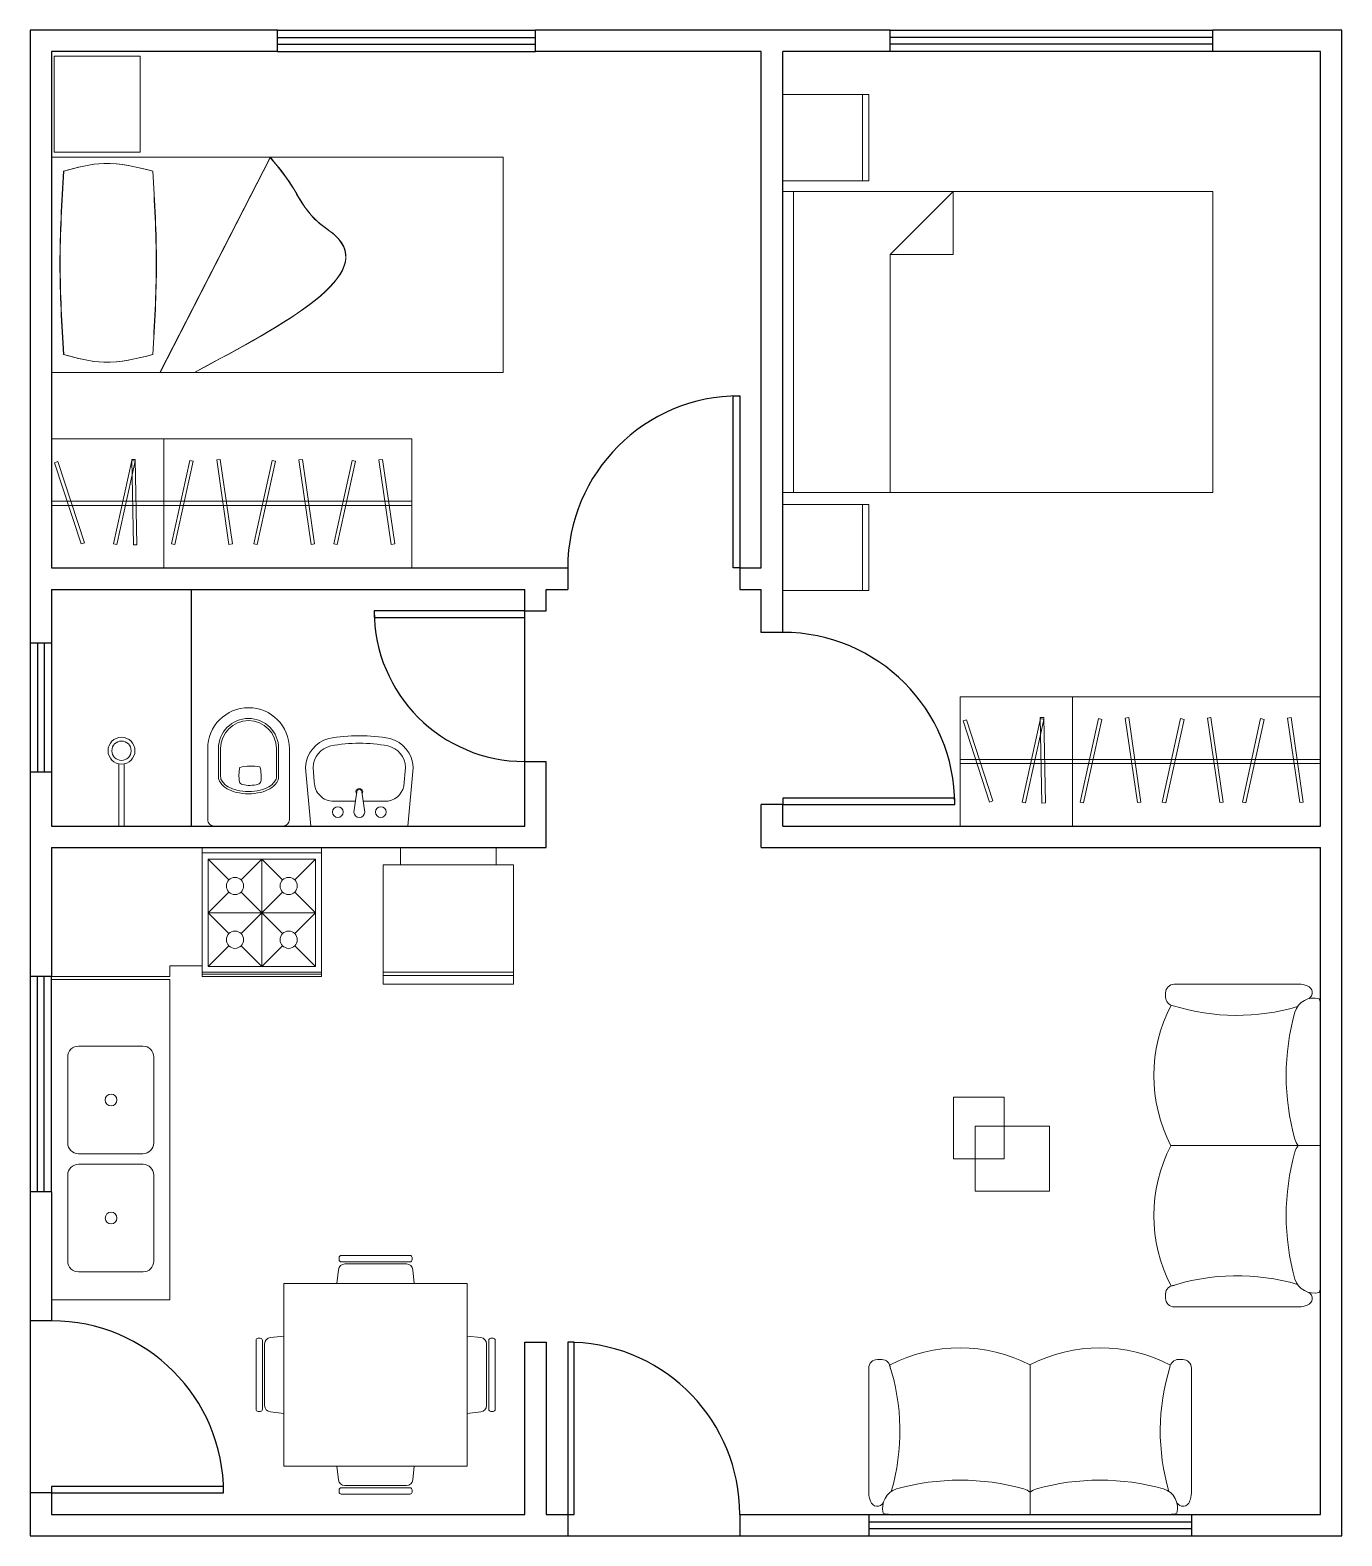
# Model space of a CAD drawing. Header units: centimetres. Extents: x 3500 to 4110, y 384 to 1084.
import ezdxf

# ---------------------------------------------------------------- set-up
doc = ezdxf.new("R2010")
doc.units = ezdxf.units.CM
doc.layers.add('blocos', color=40, linetype='Continuous', lineweight=15)

# ---------------------------------------------------------------- blocks, each defined once
blk = doc.blocks.new('sofá1')
at = {"layer": 'blocos'}
for p, q in [((-71, 72), (-69, 72)), ((71, 72), (69, 72)), ((-75, 10), (-75, 68)), ((0, 0), (0, 69.51)), ((75, 10), (75, 68)), ((0, 0), (-65, 0)), ((65, 0), (0, 0))]:
    blk.add_line(p, q, dxfattribs=at)
for centre, radius, start, end in [((-32.58, 6.72), 70.72, 62.61664, 117.38336), ((32.47, 6.72), 70.72, 62.39185, 117.38336), ((-71, 68), 4, 90, 180), ((-69, 68), 4, 0, 90), ((69, 68), 4, 90, 173.46675), ((71, 68), 4, 0, 90), ((-160.37, 38.81), 99.85, 343.59388, 18.1629), ((160.37, 38.81), 99.85, 162.72752, 196.40612), ((-32.5, -93.48), 109.4, 74.31816, 105.68184), ((32.5, -93.48), 109.4, 74.31816, 105.68184), ((-65, 10), 10, 180, 202.88607), ((-59.28, 2.96), 9.31, 107.4613, 194.9731), ((-5.72, 2.96), 9.31, 52.06969, 72.5387), ((5.72, 2.96), 9.31, 107.4613, 127.93031), ((59.28, 2.96), 9.31, 345.0269, 72.5387), ((65, 10), 10, 337.11393, 0), ((-71.09, 7.03), 3.26, 196.45825, 330.78162), ((-65, 10), 10, 250.89983, 270), ((65, 10), 10, 270, 289.10017), ((71.09, 7.03), 3.26, 209.21838, 343.54175)]:
    blk.add_arc(centre, radius, start, end, dxfattribs=at)
blk = doc.blocks.new('mesacanto')
at = {"layer": 'blocos', "ltscale": 0.5}
for p, q in [((-44.6, 43.72), (-21.04, 43.72)), ((-44.6, 15.13), (-44.6, 43.72)), ((-21.04, 43.72), (-21.04, 15.13)), ((-34.5, 30.27), (0, 30.27)), ((-34.5, 0), (-34.5, 30.27)), ((0, 30.27), (0, 0)), ((-21.04, 15.13), (-44.6, 15.13)), ((0, 0), (-34.5, 0))]:
    blk.add_line(p, q, dxfattribs=at)
blk = doc.blocks.new('fogão')
at = {"layer": 'blocos'}
for p, q in [((0, 27.75), (0, -27.75)), ((0, 27.75), (60, 27.75)), ((2.5, 27.75), (2.5, -27.75)), ((5.36, 25), (15.03, 15.33)), ((5.36, 25), (55.36, 25)), ((5.36, 25), (5.36, -25)), ((20.69, 15.33), (30.36, 25)), ((30.36, 25), (40.03, 15.33)), ((30.36, 25), (30.36, -25)), ((45.69, 15.33), (55.36, 25)), ((55.36, 25), (55.36, -25)), ((57.86, 27.75), (57.86, -27.75)), ((58.86, 27.75), (58.86, -27.75)), ((60, 27.75), (60, -27.75)), ((5.36, 0), (15.03, 9.67)), ((20.69, -9.67), (40.03, 9.67)), ((20.69, 9.67), (40.03, -9.67)), ((45.69, 9.67), (55.36, 0)), ((15.03, -9.67), (5.36, 0)), ((5.36, 0), (55.36, 0)), ((55.36, 0), (45.69, -9.67)), ((5.36, -25), (15.03, -15.33)), ((30.36, -25), (20.69, -15.33)), ((40.03, -15.33), (30.36, -25)), ((45.69, -15.33), (55.36, -25)), ((0, -27.75), (60, -27.75)), ((5.36, -25), (55.36, -25))]:
    blk.add_line(p, q, dxfattribs=at)
for centre in [(17.86, 12.5), (42.86, 12.5), (17.86, -12.5), (42.86, -12.5)]:
    blk.add_circle(centre, 4, dxfattribs=at)
blk = doc.blocks.new('camacasal')
at = {"layer": 'blocos'}
for p, q in [((0, 75), (0, 115)), ((0, 115), (40, 115)), ((37, 115), (37, 75)), ((40, 115), (40, 75)), ((0, 75), (40, 75)), ((0, 70), (200, 70)), ((0, -70), (0, 70)), ((5, -70), (5, 70)), ((50, 40.74), (79.26, 70)), ((79.26, 70), (79.26, 40.74)), ((200, 70), (200, -70)), ((50, -70), (50, 40.74)), ((50, 40.74), (79.26, 40.74)), ((200, -70), (0, -70)), ((0, -75.48), (40, -75.48)), ((0, -115.48), (0, -75.48)), ((37, -75.48), (37, -115.48)), ((40, -75.48), (40, -115.48)), ((0, -115.48), (40, -115.48))]:
    blk.add_line(p, q, dxfattribs=at)
blk = doc.blocks.new('roupeiro1')
at = {"layer": 'blocos'}
for p, q in [((115.31, 60), (-52.19, 60)), ((-52.19, 60), (-52.19, 0)), ((0, 60), (0, 0)), ((115.31, 0), (115.31, 60)), ((-50.84, 48.91), (-49.29, 49.42)), ((-49.29, 49.42), (-36.95, 11.68)), ((-23.41, 11.16), (-14.9, 49.94)), ((-13.3, 49.59), (-21.81, 10.81)), ((-14.95, 50.4), (-13.31, 50.43)), ((-14.15, 10.7), (-14.95, 50.4)), ((-14.9, 49.94), (-13.3, 49.59)), ((-13.31, 50.43), (-12.51, 10.73)), ((3.57, 11.16), (12.09, 49.94)), ((13.68, 49.59), (5.17, 10.81)), ((12.09, 49.94), (13.68, 49.59)), ((24.6, 50.2), (26.22, 50.43)), ((30.28, 10.9), (24.6, 50.2)), ((26.22, 50.43), (31.89, 11.13)), ((41.79, 11.16), (50.3, 49.94)), ((51.89, 49.59), (43.38, 10.81)), ((50.3, 49.94), (51.89, 49.59)), ((62.81, 50.2), (64.43, 50.43)), ((68.49, 10.9), (62.81, 50.2)), ((64.43, 50.43), (70.11, 11.13)), ((79.02, 11.16), (87.53, 49.94)), ((89.13, 49.59), (80.62, 10.81)), ((87.53, 49.94), (89.13, 49.59)), ((100.04, 50.2), (101.66, 50.43)), ((105.72, 10.9), (100.04, 50.2)), ((101.66, 50.43), (107.34, 11.13)), ((-38.51, 11.17), (-50.84, 48.91)), ((-52.19, 31), (115.31, 31)), ((-52.19, 29), (115.31, 29)), ((-36.95, 11.68), (-38.51, 11.17)), ((-21.81, 10.81), (-23.41, 11.16)), ((-12.51, 10.73), (-14.15, 10.7)), ((5.17, 10.81), (3.57, 11.16)), ((31.89, 11.13), (30.28, 10.9)), ((43.38, 10.81), (41.79, 11.16)), ((70.11, 11.13), (68.49, 10.9)), ((80.62, 10.81), (79.02, 11.16)), ((107.34, 11.13), (105.72, 10.9)), ((-52.19, 0), (115.31, 0))]:
    blk.add_line(p, q, dxfattribs=at)
blk = doc.blocks.new('cama_solt')
at = {"layer": 'blocos'}
for p, q in [((-50, -210), (-50, 0)), ((-50, 0), (50, 0)), ((50, 0), (50, -210)), ((52.31, -1.24), (52.31, -41.24)), ((97.05, -1.24), (52.31, -1.24)), ((97.05, -41.24), (97.05, -1.24)), ((52.31, -41.24), (97.05, -41.24)), ((50, -210), (-50, -210))]:
    blk.add_line(p, q, dxfattribs=at)
at = {"layer": 'blocos', "linetype": 'Continuous', "ltscale": 100}
for p, q in [((-50.02, -50.39), (49.98, -101.66)), ((-50, -50.5), (50, -101.77))]:
    blk.add_line(p, q, dxfattribs=at)
at = {"layer": 'blocos', "ltscale": 100}
for points in [[(-41.74, -5.51), (-45.3, -24.35), (-41.74, -47.01)], [(-41.72, -5.62), (-45.27, -24.46), (-41.72, -47.12)], [(43.59, -5.51), (0.36, -3.87), (-41.74, -5.51)], [(43.61, -5.62), (0.39, -3.98), (-41.72, -5.62)], [(43.59, -5.51), (47.14, -24.35), (43.59, -47.01)], [(43.61, -5.62), (47.17, -24.46), (43.61, -47.12)], [(43.59, -47.01), (0.36, -48.65), (-41.74, -47.01)], [(43.61, -47.12), (0.39, -48.76), (-41.72, -47.12)]]:
    blk.add_spline(points, degree=3, dxfattribs=at)
at = {"layer": 'blocos', "linetype": 'Continuous', "ltscale": 100}
for points in [[(49.98, -101.66), (37.01, -111.46), (21.31, -122.31), (13.76, -131.66), (-50.02, -66.37)], [(50, -101.77), (37.04, -111.57), (21.33, -122.42), (13.78, -131.77), (-50, -66.49)]]:
    blk.add_spline(points, degree=3, dxfattribs=at)
blk = doc.blocks.new('bide')
at = {"layer": 'blocos'}
for p, q in [((-36, 19), (-3, 19)), ((0, 16), (0, -16)), ((-23, 14), (-36, 14)), ((-23, 13), (-36, 13)), ((-23, -13), (-36, -13)), ((-23, -14), (-36, -14)), ((-36, -19), (-3, -19))]:
    blk.add_line(p, q, dxfattribs=at)
for centre, radius, start, end in [((-36, 0), 19, 90, 270), ((-3, 16), 3, 0, 90), ((-36, 0), 14, 90, 270), ((-36, 0), 13, 90, 270), ((-23, 9.25), 4.75, 54.06263, 90), ((-23, 9.25), 3.75, 54.06263, 90), ((-26.19, 4.84), 9.19, 29.74488, 54.06263), ((-26.19, 4.84), 10.19, 29.74488, 54.06263), ((-31.31, 1.92), 15.08, 13.31647, 29.74488), ((-31.31, 1.92), 16.08, 13.31647, 29.74488), ((-2.44, 1.12), 25.39, 170.48103, 191.89756), ((-22.74, -13.69), 19.59, 83.89132, 104.02168), ((-21.24, 4.05), 1.84, 13.60038, 71.3149), ((-33.95, 0.3), 15.09, 2.00251, 16.08859), ((-33.96, 0.82), 15.09, 345.94213, 0.02821), ((-39.42, 0), 23.42, 0, 13.31647), ((-39.42, 0), 23.42, 346.68353, 0), ((-39.42, 0), 24.42, 0, 13.31647), ((-23.66, 15.09), 19.55, 259.30392, 279.36523), ((-21.13, -2.48), 1.84, 290.71582, 348.43034), ((-31.31, -1.92), 15.08, 330.25512, 346.68353), ((-31.31, -1.92), 16.08, 330.25512, 346.68353), ((-39.42, 0), 24.42, 346.68353, 0), ((-23, -9.25), 3.75, 270, 305.93737), ((-23, -9.25), 4.75, 270, 305.93737), ((-26.19, -4.84), 9.19, 305.93737, 330.25512), ((-26.19, -4.84), 10.19, 305.93737, 330.25512), ((-3, -16), 3, 270, 0)]:
    blk.add_arc(centre, radius, start, end, dxfattribs=at)
blk = doc.blocks.new('chuveiro')
at = {"layer": 'blocos'}
for p, q in [((-1.25, 0), (-1.25, 28.88)), ((1.25, 0), (1.25, 28.88)), ((-1.25, 0), (1.25, 0))]:
    blk.add_line(p, q, dxfattribs=at)
for radius in [6.25, 4.5]:
    blk.add_circle((0, 35), radius, dxfattribs=at)
blk = doc.blocks.new('pia')
at = {"layer": 'blocos'}
for p, q in [((27, 25), (0, 22.5)), ((0, 22.5), (0, -22.5)), ((27.16, 21.5), (20.5, 20.92)), ((27.29, 25), (27, 25)), ((27.23, 21.5), (27.16, 21.5)), ((11.5, 11.92), (11.5, 1.78)), ((6.5, 2.5), (15.88, 1.15)), ((15.88, -1.15), (6.5, -2.5)), ((11.5, -1.78), (11.5, -11.92)), ((18.53, -20.7), (27.16, -21.5)), ((0, -22.5), (27, -25)), ((27, -25), (27.29, -25)), ((27.16, -21.5), (27.23, -21.5))]:
    blk.add_line(p, q, dxfattribs=at)
for centre in [(6.5, 10), (6.5, -10)]:
    blk.add_circle(centre, 2.5, dxfattribs=at)
for centre, radius, start, end in [((26.85, 10.8), 10.7, 12.95977, 87.96836), ((26.85, 10.8), 14.2, 13.85327, 88.23636), ((20.5, 11.92), 9, 90, 180), ((-32.36, 0.07), 74.36, 359.946, 10.95665), ((-33.85, 0), 72.35, 0, 10.51515), ((6.5, 0), 2.5, 90, 270), ((15.88, 0), 1.57, 234.97968, 125.02032), ((15.88, 0), 1.15, 270, 90), ((-33.85, 0), 72.35, 349.48485, 360), ((-32.36, -0.07), 74.36, 349.04335, 0.054), ((20.5, -11.92), 9, 180, 257.36664), ((26.85, -10.8), 10.7, 272.03164, 347.04023), ((26.85, -10.8), 14.2, 271.76364, 346.14673)]:
    blk.add_arc(centre, radius, start, end, dxfattribs=at)
blk = doc.blocks.new('pia_coz')
at = {"layer": 'blocos', "ltscale": 100}
for p, q in [((-70.05, 35.67), (-70.05, 90.67)), ((-70.05, 90.67), (-0.05, 90.67)), ((-0.05, 30.67), (-0.05, 90.67)), ((-55.05, 35.67), (-70.05, 35.67)), ((-55.05, 35.67), (-55.05, 30.67)), ((-55.05, 30.67), (-0.05, 30.67))]:
    blk.add_line(p, q, dxfattribs=at)
at = {"layer": 'blocos'}
for p, q in [((-55, 29.37), (-55, -119.65)), ((0, 29.37), (-55, 29.37)), ((0, -119.65), (0, 29.37)), ((-47.5, -46.66), (-47.5, -6.66)), ((-42.5, -1.66), (-12.5, -1.66)), ((-7.5, -6.66), (-7.5, -46.66)), ((-12.5, -51.66), (-42.5, -51.66)), ((-47.5, -61.6), (-47.5, -101.6)), ((-12.5, -56.6), (-42.5, -56.6)), ((-7.5, -101.6), (-7.5, -61.6)), ((-42.5, -106.6), (-12.5, -106.6)), ((-55, -119.65), (0, -119.65))]:
    blk.add_line(p, q, dxfattribs=at)
for centre in [(-27.66, -26.66), (-27.66, -81.6)]:
    blk.add_circle(centre, 2.74, dxfattribs=at)
for centre, start, end in [((-42.5, -6.66), 90, 180), ((-12.5, -6.66), 360, 90), ((-42.5, -46.66), 180, 270), ((-12.5, -46.66), 270, 0), ((-42.5, -61.6), 90, 180), ((-12.5, -61.6), 360, 90), ((-42.5, -101.6), 180, 270), ((-12.5, -101.6), 270, 0)]:
    blk.add_arc(centre, 5, start, end, dxfattribs=at)
blk = doc.blocks.new('mesa')
at = {"layer": 'blocos'}
for p, q in [((-14.09, 56.67), (-14.09, 57.67)), ((-13.09, 58.67), (18.91, 58.67)), ((19.91, 57.67), (19.91, 56.67)), ((-14.38, 51.99), (-15.07, 45.67)), ((18.91, 55.67), (-13.09, 55.67)), ((17.22, 54.67), (-11.4, 54.67)), ((20.9, 45.67), (20.2, 51.99)), ((45.52, 45.67), (-39.7, 45.67)), ((-39.7, 45.67), (-39.7, -39.33)), ((45.52, -39.33), (45.52, 45.67)), ((-46.02, 20.46), (-39.7, 21.15)), ((51.85, 20.46), (45.52, 21.15)), ((-52.7, 19.17), (-52.7, -12.83)), ((-50.7, 20.17), (-51.7, 20.17)), ((-49.7, -12.83), (-49.7, 19.17)), ((-48.7, -11.14), (-48.7, 17.48)), ((54.52, -11.14), (54.52, 17.48)), ((55.52, -12.83), (55.52, 19.17)), ((56.52, 20.17), (57.52, 20.17)), ((58.52, 19.17), (58.52, -12.83)), ((-51.7, -13.83), (-50.7, -13.83)), ((57.52, -13.83), (56.52, -13.83)), ((-39.7, -14.81), (-46.02, -14.12)), ((45.52, -14.81), (51.85, -14.12)), ((-39.7, -39.33), (45.52, -39.33)), ((-14.38, -45.66), (-15.07, -39.33)), ((20.9, -39.33), (20.2, -45.66)), ((17.22, -48.33), (-11.4, -48.33)), ((-14.09, -50.33), (-14.09, -51.33)), ((18.91, -49.33), (-13.09, -49.33)), ((-13.09, -52.33), (18.91, -52.33)), ((19.91, -51.33), (19.91, -50.33))]:
    blk.add_line(p, q, dxfattribs=at)
for centre, radius, start, end in [((-13.09, 57.67), 1, 90, 180), ((-13.09, 56.67), 1, 180, 270), ((18.91, 57.67), 1, 360, 90), ((18.91, 56.67), 1, 270, 0), ((-11.4, 51.67), 3, 90, 173.77277), ((17.22, 51.67), 3, 6.22723, 90), ((-51.7, 19.17), 1, 90, 180), ((-50.7, 19.17), 1, 0, 90), ((-45.7, 17.48), 3, 96.22723, 180), ((51.52, 17.48), 3, 360, 83.77277), ((56.52, 19.17), 1, 90, 180), ((57.52, 19.17), 1, 0, 90), ((-51.7, -12.83), 1, 180, 270), ((-50.7, -12.83), 1, 270, 360), ((-45.7, -11.14), 3, 180, 263.77277), ((51.52, -11.14), 3, 276.22723, 0), ((56.52, -12.83), 1, 180, 270), ((57.52, -12.83), 1, 270, 0), ((-11.4, -45.33), 3, 186.22723, 270), ((17.22, -45.33), 3, 270, 353.77277), ((-13.09, -50.33), 1, 90, 180), ((-13.09, -51.33), 1, 180, 270), ((18.91, -50.33), 1, 360, 90), ((18.91, -51.33), 1, 270, 0)]:
    blk.add_arc(centre, radius, start, end, dxfattribs=at)
blk = doc.blocks.new('geladeira')
at = {"layer": 'blocos'}
for p, q in [((8, 30.3), (63.45, 30.3)), ((8, -30.3), (8, 30.3)), ((8, 22.3), (8, 30.3)), ((57.95, 30.3), (57.95, -30.3)), ((59.45, 30.3), (59.45, -30.3)), ((63.45, 30.3), (63.45, -30.3)), ((63.45, 30.3), (63.45, -30.3)), ((8, 22.3), (0, 22.3)), ((0, 22.3), (0, -22.3)), ((0, -22.3), (0, 22.3)), ((0, 22.3), (8, 22.3)), ((0, -22.3), (8, -22.3)), ((8, -22.3), (0, -22.3)), ((8, -30.3), (8, -22.3)), ((63.45, -30.3), (8, -30.3)), ((63.45, -30.3), (8, -30.3))]:
    blk.add_line(p, q, dxfattribs=at)
for points in [[(63.45, -30.3), (63.45, 30.3), (8, 30.3), (8, -30.3)], [(8, 30.3, 61.8), (8, -30.3, 61.8), (57.95, -30.3, 61.8), (57.95, 30.3, 61.8)], [(8, 22.3, 48), (0, 22.3, 48), (0, -22.3, 48), (8, -22.3, 48)]]:
    blk.add_3dface(points, dxfattribs=at)

msp = doc.modelspace()

# ---------------------------------------------------------------- linework, layer by layer
for p, q in [((3615.43, 1074.07), (3615.43, 1084.07)), ((3615.43, 1084.07), (3735.43, 1084.07)), ((3615.43, 1080.57), (3735.43, 1080.57)), ((3735.43, 1074.07), (3735.43, 1084.07)), ((3900.43, 1074.07), (3900.43, 1084.07)), ((3900.43, 1084.07), (4050.43, 1084.07)), ((4050.43, 1080.57), (3900.43, 1080.57)), ((4050.43, 1074.07), (4050.43, 1084.07)), ((3510.43, 1074.07), (3510.43, 834.07)), ((3615.43, 1074.07), (3510.43, 1074.07)), ((3615.43, 1077.57), (3735.43, 1077.57)), ((3615.43, 1074.07), (3735.43, 1074.07)), ((3840.43, 1074.07), (3735.43, 1074.07)), ((3840.43, 834.07), (3840.43, 1074.07)), ((3850.43, 804.07), (3850.43, 1074.07)), ((3900.43, 1074.07), (3850.43, 1074.07)), ((4050.43, 1077.57), (3900.43, 1077.57)), ((4050.43, 1074.07), (3900.43, 1074.07)), ((4100.43, 1074.07), (4050.43, 1074.07)), ((4100.43, 714.07), (4100.43, 1074.07)), ((3510.43, 834.07), (3750.43, 834.07)), ((3750.43, 834.07), (3750.43, 824.07)), ((3830.43, 834.07), (3830.43, 824.07)), ((3830.43, 834.07), (3840.43, 834.07)), ((3510.43, 824.07), (3730.43, 824.07)), ((3510.43, 824.07), (3510.43, 799.07)), ((3575.43, 714.07), (3575.43, 824.07)), ((3730.43, 714.07), (3730.43, 824.07)), ((3740.43, 824.07), (3750.43, 824.07)), ((3740.43, 814.07), (3740.43, 824.07)), ((3830.43, 824.07), (3840.43, 824.07)), ((3840.43, 804.07), (3840.43, 824.07)), ((3730.43, 814.07), (3740.43, 814.07)), ((3510.43, 799.07), (3500.43, 799.07)), ((3500.43, 799.07), (3500.43, 739.07)), ((3503.93, 799.07), (3503.93, 739.07)), ((3506.93, 799.07), (3506.93, 739.07)), ((3510.43, 799.07), (3510.43, 739.07)), ((3850.43, 804.07), (3840.43, 804.07)), ((3730.43, 744.07), (3740.43, 744.07)), ((3740.43, 704.07), (3740.43, 744.07)), ((3510.43, 739.07), (3500.43, 739.07)), ((3510.43, 739.07), (3510.43, 714.07)), ((3840.43, 704.07), (3840.43, 724.07)), ((3850.43, 724.07), (3840.43, 724.07)), ((3850.43, 714.07), (3850.43, 724.07)), ((3510.43, 714.07), (3730.43, 714.07)), ((3850.43, 714.07), (4100.43, 714.07)), ((3510.43, 704.07), (3740.43, 704.07)), ((3510.43, 704.07), (3510.43, 644.07)), ((3840.43, 704.07), (4100.43, 704.07)), ((4100.43, 394.07), (4100.43, 704.07)), ((3510.43, 644.07), (3500.43, 644.07)), ((3500.43, 644.07), (3500.43, 544.07)), ((3503.93, 544.07), (3503.93, 644.07)), ((3506.93, 544.07), (3506.93, 644.07)), ((3510.43, 544.07), (3510.43, 644.07)), ((3510.43, 544.07), (3500.43, 544.07)), ((3510.43, 544.07), (3510.43, 484.07)), ((3510.43, 484.07), (3500.43, 484.07)), ((3730.43, 394.07), (3730.43, 474.07)), ((3730.43, 474.07), (3740.43, 474.07)), ((3740.43, 474.07), (3740.43, 394.07)), ((3510.43, 404.07), (3500.43, 404.07)), ((3510.43, 404.07), (3510.43, 394.07)), ((3510.43, 394.07), (3730.43, 394.07)), ((3740.43, 394.07), (3750.43, 394.07)), ((3750.43, 394.07), (3750.43, 384.07)), ((3830.43, 394.07), (3830.43, 384.07)), ((3830.43, 394.07), (3890.43, 394.07)), ((3890.43, 394.07), (3890.43, 384.07)), ((3890.43, 394.07), (4040.43, 394.07)), ((4040.43, 394.07), (4040.43, 384.07)), ((4040.43, 394.07), (4100.43, 394.07)), ((3890.43, 390.57), (4040.43, 390.57)), ((3890.43, 387.57), (4040.43, 387.57)), ((3890.43, 384.07), (4040.43, 384.07))]:
    msp.add_line(p, q)
for points in [[(3615.43, 1084.07), (3500.43, 1084.07), (3500.43, 799.07)], [(3900.43, 1084.07), (3735.43, 1084.07)], [(4040.43, 384.07), (4110.43, 384.07), (4110.43, 1084.07), (4050.43, 1084.07)], [(3500.43, 739.07), (3500.43, 644.07)], [(3500.43, 544.07), (3500.43, 384.07), (3890.43, 384.07)]]:
    msp.add_lwpolyline(points)
for points in [[(3830.43, 834.07), (3827.43, 834.07), (3827.43, 914.07), (3830.43, 914.07)], [(3730.43, 814.07), (3660.43, 814.07), (3660.43, 811.07), (3730.43, 811.07)], [(3850.43, 724.07), (3930.43, 724.07), (3930.43, 727.07), (3850.43, 727.07)], [(3750.43, 394.07), (3753.43, 394.07), (3753.43, 474.07), (3750.43, 474.07)], [(3510.43, 404.07), (3590.43, 404.07), (3590.43, 407.07), (3510.43, 407.07)]]:
    msp.add_lwpolyline(points, close=True)
for centre, radius, start, end in [((3830.43, 834.07), 80, 90, 180), ((3730.43, 814.07), 70, 180, 270), ((3850.43, 724.07), 80, 0, 90), ((3510.43, 404.07), 80, 0, 90), ((3750.43, 394.07), 80, 0, 87.85241)]:
    msp.add_arc(centre, radius, start, end)

# ---------------------------------------------------------------- block references
for name, p, rotation in [('cama_solt', (3510.43, 974.95), 90), ('bide', (3602, 714.07), 270), ('pia', (3653.52, 714.07), 89.99999999999999), ('fogão', (3608.18, 704.07), 270), ('geladeira', (3694.92, 704.07), 269.9999999999999), ('sofá1', (4100.43, 565.53), 90)]:
    msp.add_blockref(name, p, dxfattribs=dict(rotation=rotation))
for name, p in [('camacasal', (3850.43, 939.07)), ('roupeiro1', (3562.62, 834.07)), ('roupeiro1', (3985.12, 714.07)), ('chuveiro', (3542.93, 714.07)), ('mesacanto', (3974.47, 544.26)), ('mesa', (3658.18, 455.8)), ('sofá1', (3965.43, 394.07))]:
    msp.add_blockref(name, p)
at = {"xscale": -1, "rotation": 0.01897489568325916}
msp.add_blockref('pia_coz', (3510.41, 613.4), dxfattribs=at)

doc.saveas('drawing.dxf')
